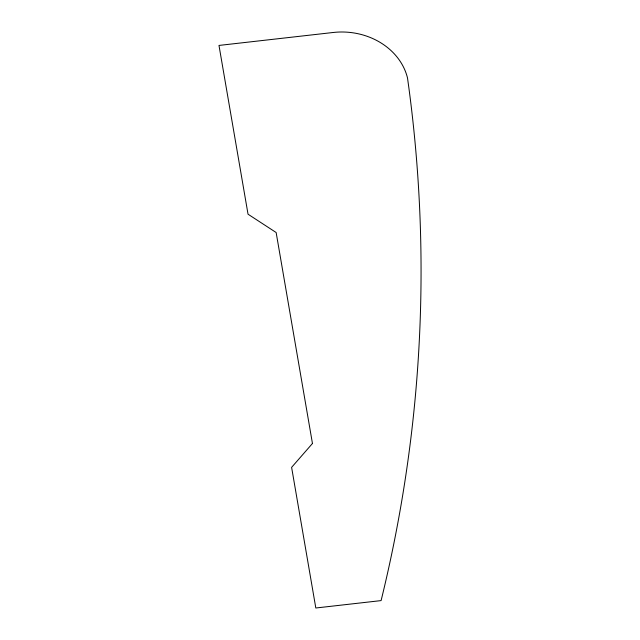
<?xml version="1.0" encoding="UTF-8"?>
<svg xmlns="http://www.w3.org/2000/svg" width="640" height="640" viewBox="0 0 640 640"><rect width="100%" height="100%" fill="white"/><g stroke="black" fill="none" stroke-linecap="round" stroke-linejoin="round"><path stroke-width="0.96" d="M312.456 443.488L291.608 467.36L315.816 608L381.096 600.6A1865.728 1602.592 3.1 0 0 408.888 88.016L407.528 78.072A66.024 56.712 3.1 0 0 333.232 32.48L218.984 45.432L248.032 214.2L276.144 232.52L312.456 443.488"/></g></svg>
